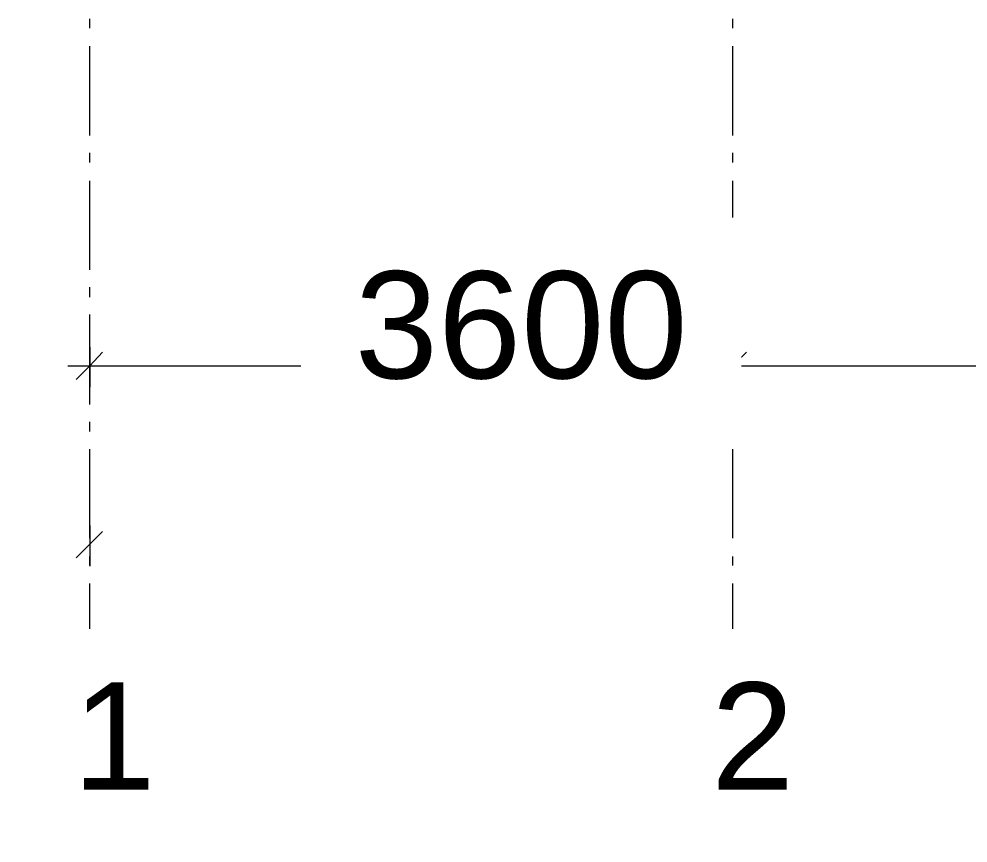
# Model space of a CAD drawing. Header units: millimetres. Extents: x -213911 to 415037, y -3642 to 107391.
# Drawn here: x -207188 to -201873, y -29 to 4590 of the extents above; entities that cross this region are included whole.
import ezdxf

# ---------------------------------------------------------------- set-up
doc = ezdxf.new("R2010")
doc.units = ezdxf.units.MM
doc.layers.add('Оси', color=7, linetype='Continuous', lineweight=9)
doc.styles.get("Standard").update_dxf_attribs({"font": 'arial.ttf'})

msp = doc.modelspace()

# ---------------------------------------------------------------- linework, layer by layer
at = {"layer": 'Оси', "lineweight": 9}
for points in [[(-206791.4, 4539.3), (-206791.4, 4590.2)], [(-203190.5, 4539.3), (-203190.5, 4590.2)], [(-206791.4, 3937.8), (-206791.4, 4437.7)], [(-203190.5, 3937.8), (-203190.5, 4437.7)], [(-206791.4, 3785.3), (-206791.4, 3840.3)], [(-203190.5, 3785.3), (-203190.5, 3840.3)]]:
    msp.add_lwpolyline(points, dxfattribs=at)
at = {"layer": 'Оси'}
for points in [[(-206791.4, 3183.7), (-206791.4, 3683.6)], [(-203190.5, 3183.7), (-203190.5, 3683.6)], [(-206791.4, 3031.2), (-206791.4, 3086.3)], [(-203190.5, 3031.2), (-203190.5, 3086.3)], [(-206791.4, 2429.6), (-206791.4, 2933.7)], [(-203190.5, 2429.6), (-203190.5, 2933.7)], [(-206719.4, 2721.9), (-206791.4, 2645.7), (-206867.7, 2569.4)], [(-206791.4, 2751.6), (-206791.4, 2645.7), (-206791.4, 2527.1)], [(-203114.3, 2721.9), (-203190.5, 2645.7), (-203266.8, 2569.4)], [(-203190.5, 2751.6), (-203190.5, 2645.7), (-203190.5, 2527.1)], [(-206914.3, 2645.7), (-203190.5, 2645.7), (-198886.4, 2645.7), (-194383.2, 2645.7), (-192883.5, 2645.7), (-189879.9, 2645.7), (-188380.3, 2645.7), (-184677.7, 2645.7), (-180975.2, 2645.7), (-177272.6, 2645.7), (-173570, 2645.7), (-168566.9, 2645.7), (-168113.6, 2645.7), (-164512.7, 2645.7), (-163712.1, 2645.7), (-159208.8, 2645.7), (-158408.2, 2645.7), (-154705.6, 2645.7), (-152405.3, 2645.7), (-150202.4, 2645.7), (-146402.4, 2645.7)], [(-206791.4, 2277.1), (-206791.4, 2332.2)], [(-203190.5, 2277.1), (-203190.5, 2332.2)], [(-206791.4, 1679.8), (-206791.4, 2179.7)], [(-203190.5, 1679.8), (-203190.5, 2179.7)], [(-206719.4, 1717.9), (-206791.4, 1645.9), (-206867.7, 1569.6)], [(-206791.4, 1751.8), (-206791.4, 1645.9), (-206791.4, 1523)], [(-206791.4, 1527.3), (-206791.4, 1578.1)], [(-203190.5, 1527.3), (-203190.5, 1578.1)]]:
    msp.add_lwpolyline(points, dxfattribs=at)
for points in [[(-207049.8, 586.8, -0.418033), (-206791.4, 845.2), (-206791.4, 1425.6)], [(-203449, 586.8, -0.418033), (-203190.5, 845.2), (-203190.5, 1425.6)]]:
    msp.add_lwpolyline(points, format="xyb", dxfattribs=at)
for centre in [(-206792.8, 588.1), (-203191.9, 588.1)]:
    msp.add_arc(centre, 264, 270.2862, 359.7138, dxfattribs=at)
for points in [[(-206791.4, 845.2), (-206647.4, 845.2), (-206528.8, 730.9), (-206528.8, 586.8)], [(-203190.5, 845.2), (-203046.5, 845.2), (-202927.9, 730.9), (-202927.9, 586.8)], [(-206791.4, 324.2), (-206935.5, 324.2), (-207049.8, 442.8), (-207049.8, 586.8)], [(-203190.5, 324.2), (-203334.6, 324.2), (-203449, 442.8), (-203449, 586.8)]]:
    msp.add_open_spline(points, degree=3, dxfattribs=at)

# ---------------------------------------------------------------- next in the draw order: texts
at = {"char_height": 600, "attachment_point": 4, "bg_fill": 3, "box_fill_scale": 1.5, "bg_fill_color": 256, "bg_fill_transparency": 0}
for s, insert in [('3600', (-205307.7, 2871.6)), ('1', (-206888, 571.4)), ('2', (-203312.3, 571.4))]:
    msp.add_mtext(s, dxfattribs=dict(at, insert=insert))

doc.saveas('drawing.dxf')
